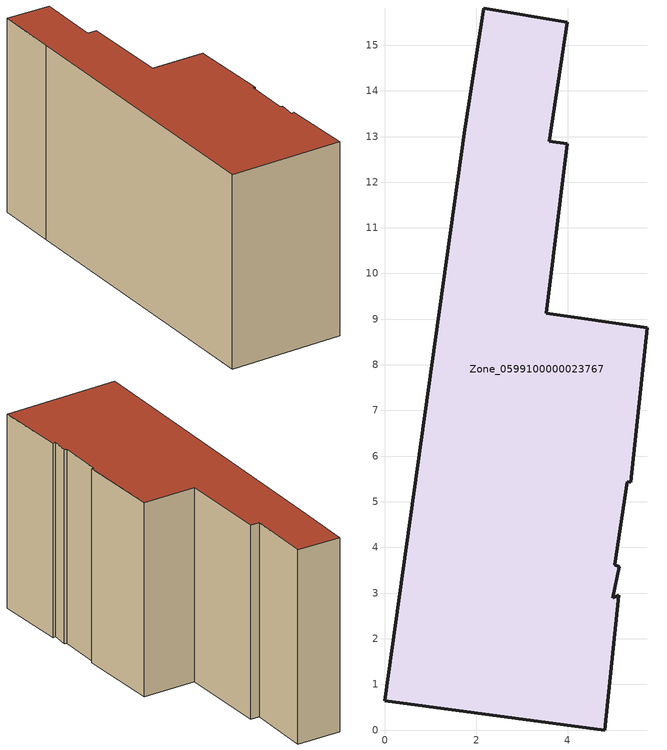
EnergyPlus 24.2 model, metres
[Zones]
Zone_0599100000023767
 floor ground (C_G): 3.99,15.51 3.6,12.89 3.99,12.84 3.53,9.13 5.74,8.81 5.38,5.43 5.3,5.44 5.04,3.62 5.13,3.57 4.98,2.9 5.12,2.95 4.81,0 0,0.64 1.75,13.15 2.16,15.81 z0
 wall outside (C_F): 3.53,9.13 3.99,12.84 3.6,12.89 3.99,15.51 2.16,15.81 1.75,13.15 0,0.64 4.81,0 5.12,2.95 4.98,2.9 5.13,3.57 5.04,3.62 5.3,5.44 5.38,5.43 5.74,8.81 3.53,9.13 z0:8.2
 roof outside (C_R): 5.13,3.57 5.04,3.62 5.3,5.44 5.38,5.43 5.74,8.81 3.53,9.13 3.99,12.84 3.6,12.89 3.99,15.51 2.16,15.81 1.75,13.15 0,0.64 4.81,0 5.12,2.95 4.98,2.9 z8.2
[BUILDING]
Pand.0599100000023767: North Axis=0; Terrain=City; Loads Convergence Tolerance Value=0.04; Temperature Convergence Tolerance Value=0.4; Solar Distribution=FullExterior; Maximum Number of Warmup Days=25; Minimum Number of Warmup Days=1
[Site:Location]
Rotterdam.The.Hague.AP_ZH_NLD Design_Conditions: Latitude=51.96; Longitude=4.45; Time Zone=1; Elevation=-4.5
[SITE:GROUNDTEMPERATURE:BUILDINGSURFACE]
18, 18, 18, 18, 18, 18, 18, 18, 18, 18, 18, 18
[MATERIAL] Thermal Absorptance=0.9; Solar Absorptance=0.7; Visible Absorptance=0.7
Name | Roughness | Thickness | Conductivity | Density | Specific Heat
G.TC.1946 | MediumSmooth | 0.15 | 1 | 540 | 1210
F.TC.1946 | Rough | 0.3 | 0.857143 | 1920 | 840
R.TC.1946 | MediumRough | 0.2 | 0.909091 | 1500 | 1000
[CONSTRUCTION]
C_G: G.TC.1946
C_F: F.TC.1946
C_R: R.TC.1946
[ZONE]
Zone_0599100000023767: Type=1; Multiplier=1; Ceiling Height=Autocalculate; Volume=Autocalculate; Floor Area=autocalculate; Part of Total Floor Area=Yes
[ZONEINFILTRATION:DESIGNFLOWRATE]
Infil_Zone_0599100000023767: Zone or ZoneList or Space or SpaceList=Zone_0599100000023767; Schedule=AlwaysOn; Design Flow Rate Calculation Method=Flow/Area; Flow Rate per Floor Area=0.003; Constant Term Coefficient=1; Temperature Term Coefficient=0; Velocity Term Coefficient=0; Velocity Squared Term Coefficient=0
[HVACTEMPLATE:ZONE:IDEALLOADSAIRSYSTEM]
Zone_0599100000023767: Maximum Heating Supply Air Temperature=50; Minimum Cooling Supply Air Temperature=13; Maximum Heating Supply Air Humidity Ratio=0.0156; Minimum Cooling Supply Air Humidity Ratio=0.0077; Heating Limit=NoLimit; Cooling Limit=NoLimit; Dehumidification Control Type=ConstantSensibleHeatRatio; Cooling Sensible Heat Ratio=0.7; Dehumidification Setpoint=60; Humidification Control Type=None; Humidification Setpoint=30; Outdoor Air Method=None; Outdoor Air Flow Rate per Person=0.00944; Outdoor Air Flow Rate per Zone Floor Area=0; Outdoor Air Flow Rate per Zone=0; Demand Controlled Ventilation Type=None; Outdoor Air Economizer Type=NoEconomizer; Heat Recovery Type=None; Sensible Heat Recovery Effectiveness=0.7; Latent Heat Recovery Effectiveness=0.65
[ZONECONTROL:THERMOSTAT]
ThermostatControl_Zone_0599100000023767: Zone or ZoneList=Zone_0599100000023767; Control Type Schedule=DualSetpointControlType; Control 1=Thermostat_Zone_0599100000023767; Temperature Difference Between Cutout And Setpoint=0
[THERMOSTATSETPOINT:DUALSETPOINT]
Thermostat_Zone_0599100000023767: Heating Setpoint Temperature Schedule=HeatingSetpoint_Zone_0599100000023767; Cooling Setpoint Temperature Schedule=CoolingSetpoint_Zone_0599100000023767
[SCHEDULE:COMPACT]
HeatingSetpoint_Zone_0599100000023767: Through: 12/31, For: AllDays, Until: 24:00, 21
CoolingSetpoint_Zone_0599100000023767: Through: 12/31, For: AllDays, Until: 24:00, 24
DualSetpointControlType: Through: 12/31, For: AllDays, Until: 24:00, 4
AlwaysOn: Through: 12/31, For: AllDays, Until: 24:00, 1
